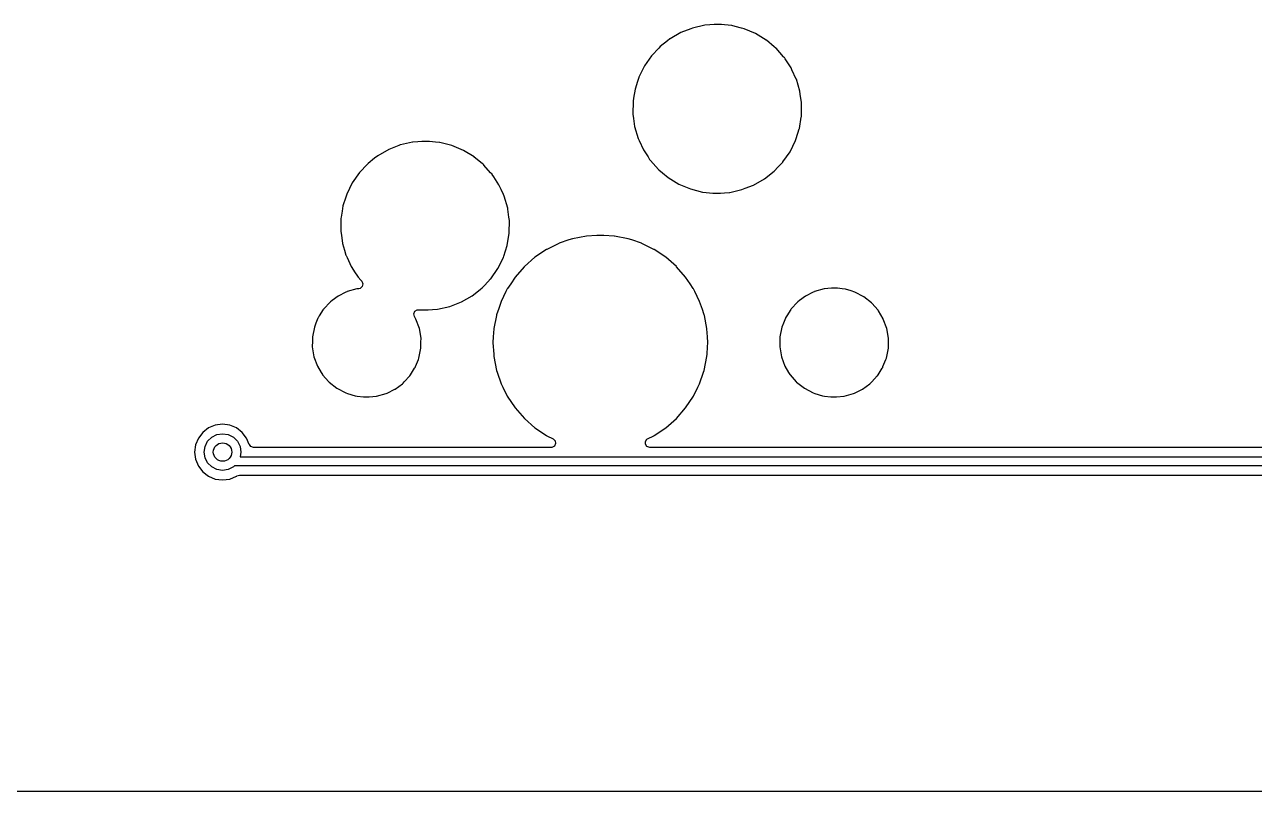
# Model space of a CAD drawing. Extents: x 0.6 to 14.8, y -5.2 to -0.6.
# Drawn here: x 1.268 to 2.32, y -4.564 to -3.908 of the extents above; entities that cross this region are included whole.
import ezdxf

# ---------------------------------------------------------------- set-up
doc = ezdxf.new("R2010")
doc.units = 0
doc.header["$MEASUREMENT"] = 0
doc.layers.add('BLACK', color=7, linetype='CONTINUOUS')

msp = doc.modelspace()

# ---------------------------------------------------------------- linework, layer by layer
at = {"layer": 'BLACK', "linetype": 'CONTINUOUS'}
for p, q in [((1.82922, -3.91469), (1.81992, -3.92001)), ((1.83781, -3.91135), (1.82922, -3.91469)), ((1.83907, -3.91086), (1.83781, -3.91135)), ((1.83921, -3.91081), (1.83907, -3.91086)), ((1.83907, -3.91086), (1.83907, -3.91086)), ((1.84965, -3.90845), (1.83921, -3.91081)), ((1.8498, -3.90844), (1.84965, -3.90845)), ((1.85408, -3.90812), (1.8498, -3.90844)), ((1.8498, -3.90844), (1.8498, -3.90844)), ((1.85762, -3.90785), (1.85408, -3.90812)), ((1.86399, -3.90785), (1.85762, -3.90785)), ((1.8666, -3.90812), (1.86399, -3.90785)), ((1.87274, -3.90874), (1.8666, -3.90812)), ((1.87288, -3.90875), (1.87274, -3.90874)), ((1.87274, -3.90874), (1.87274, -3.90874)), ((1.8756, -3.90944), (1.87288, -3.90875)), ((1.8812, -3.91086), (1.8756, -3.90944)), ((1.88327, -3.91139), (1.8812, -3.91086)), ((1.89314, -3.91553), (1.88327, -3.91139)), ((1.81779, -3.92169), (1.81151, -3.92664)), ((1.81981, -3.9201), (1.81779, -3.92169)), ((1.81992, -3.92001), (1.81981, -3.9201)), ((1.81981, -3.9201), (1.81981, -3.9201)), ((1.9023, -3.92109), (1.89314, -3.91553)), ((1.90241, -3.92118), (1.9023, -3.92109)), ((1.90911, -3.92674), (1.90241, -3.92118)), ((1.80417, -3.93444), (1.79807, -3.94324)), ((1.80442, -3.93418), (1.80417, -3.93444)), ((1.81029, -3.92794), (1.80442, -3.93418)), ((1.81151, -3.92664), (1.81029, -3.92794)), ((1.91054, -3.92794), (1.90911, -3.92674)), ((1.91063, -3.92804), (1.91054, -3.92794)), ((1.91714, -3.93533), (1.91063, -3.92804)), ((1.91063, -3.92804), (1.91063, -3.92804)), ((1.91767, -3.93593), (1.91714, -3.93533)), ((1.79807, -3.94324), (1.79333, -3.95285)), ((1.91775, -3.93605), (1.91767, -3.93593)), ((1.9185, -3.93719), (1.91775, -3.93605)), ((1.91775, -3.93605), (1.91775, -3.93605)), ((1.92354, -3.94488), (1.9185, -3.93719)), ((1.92426, -3.94644), (1.92354, -3.94488)), ((1.79215, -3.95653), (1.79006, -3.96305)), ((1.79328, -3.95299), (1.79215, -3.95653)), ((1.79333, -3.95285), (1.79328, -3.95299)), ((1.92796, -3.95447), (1.92426, -3.94644)), ((1.92803, -3.95461), (1.92796, -3.95447)), ((1.93102, -3.9649), (1.92803, -3.95461)), ((1.79006, -3.96305), (1.78879, -3.97085)), ((1.93137, -3.96744), (1.93102, -3.9649)), ((1.78834, -3.97362), (1.7882, -3.98433)), ((1.78838, -3.97337), (1.78834, -3.97362)), ((1.78879, -3.97085), (1.78838, -3.97337)), ((1.93234, -3.97459), (1.93137, -3.96744)), ((1.93247, -3.97551), (1.93234, -3.97459)), ((1.93235, -3.98433), (1.93247, -3.97565)), ((1.93247, -3.97565), (1.93247, -3.97551)), ((1.7882, -3.98433), (1.78822, -3.98448)), ((1.78822, -3.98448), (1.78822, -3.98448)), ((1.78822, -3.98448), (1.78873, -3.98823)), ((1.78873, -3.98823), (1.78964, -3.99495)), ((1.93061, -3.99679), (1.9322, -3.98699)), ((1.9322, -3.98699), (1.93231, -3.98636)), ((1.93231, -3.98636), (1.93233, -3.98622)), ((1.93231, -3.98636), (1.93231, -3.98636)), ((1.93233, -3.98622), (1.93235, -3.98437)), ((1.93235, -3.98437), (1.93235, -3.98433)), ((1.78964, -3.99495), (1.79264, -4.00523)), ((1.92791, -4.00523), (1.93056, -3.99693)), ((1.93056, -3.99693), (1.93061, -3.99679)), ((1.59965, -4.00845), (1.58921, -4.01081)), ((1.5998, -4.00844), (1.59965, -4.00845)), ((1.60404, -4.00812), (1.5998, -4.00844)), ((1.5998, -4.00844), (1.5998, -4.00844)), ((1.60762, -4.00785), (1.60404, -4.00812)), ((1.61399, -4.00785), (1.60762, -4.00785)), ((1.61914, -4.00837), (1.61399, -4.00785)), ((1.62274, -4.00874), (1.61914, -4.00837)), ((1.62288, -4.00875), (1.62274, -4.00874)), ((1.62274, -4.00874), (1.62274, -4.00874)), ((1.62302, -4.00879), (1.62288, -4.00875)), ((1.6322, -4.01112), (1.62302, -4.00879)), ((1.62302, -4.00879), (1.62302, -4.00879)), ((1.79264, -4.00523), (1.7927, -4.00536)), ((1.7927, -4.00536), (1.7927, -4.00536)), ((1.7927, -4.00536), (1.79352, -4.00712)), ((1.79352, -4.00712), (1.79713, -4.01496)), ((1.9226, -4.0166), (1.92734, -4.00699)), ((1.92734, -4.00699), (1.92791, -4.00523)), ((1.57922, -4.01469), (1.56992, -4.02001)), ((1.58781, -4.01135), (1.57922, -4.01469)), ((1.58907, -4.01086), (1.58781, -4.01135)), ((1.58921, -4.01081), (1.58907, -4.01086)), ((1.58907, -4.01086), (1.58907, -4.01086)), ((1.63327, -4.01139), (1.6322, -4.01112)), ((1.64314, -4.01553), (1.63327, -4.01139)), ((1.6523, -4.02109), (1.64314, -4.01553)), ((1.79713, -4.01496), (1.80114, -4.02109)), ((1.9165, -4.0254), (1.9226, -4.0166)), ((1.55997, -4.02827), (1.55525, -4.03329)), ((1.56151, -4.02664), (1.55997, -4.02827)), ((1.56711, -4.02222), (1.56151, -4.02664)), ((1.56981, -4.0201), (1.56711, -4.02222)), ((1.56992, -4.02001), (1.56981, -4.0201)), ((1.56981, -4.0201), (1.56981, -4.0201)), ((1.65241, -4.02118), (1.6523, -4.02109)), ((1.65911, -4.02674), (1.65241, -4.02118)), ((1.66054, -4.02794), (1.65911, -4.02674)), ((1.66063, -4.02804), (1.66054, -4.02794)), ((1.66645, -4.03456), (1.66063, -4.02804)), ((1.66063, -4.02804), (1.66063, -4.02804)), ((1.80114, -4.02109), (1.8025, -4.02315)), ((1.8025, -4.02315), (1.803, -4.02392)), ((1.803, -4.02392), (1.8031, -4.02402)), ((1.8031, -4.02402), (1.8031, -4.02402)), ((1.8031, -4.02402), (1.81004, -4.0318)), ((1.90916, -4.0332), (1.91251, -4.02964)), ((1.91251, -4.02964), (1.9164, -4.02551)), ((1.9164, -4.02551), (1.9165, -4.0254)), ((1.9164, -4.02551), (1.9164, -4.02551)), ((1.55417, -4.03444), (1.54807, -4.04324)), ((1.55525, -4.03329), (1.55417, -4.03444)), ((1.66767, -4.03593), (1.66645, -4.03456)), ((1.66775, -4.03605), (1.66767, -4.03593)), ((1.66917, -4.03821), (1.66775, -4.03605)), ((1.66775, -4.03605), (1.66775, -4.03605)), ((1.67354, -4.04488), (1.66917, -4.03821)), ((1.81004, -4.0318), (1.81013, -4.03191)), ((1.81013, -4.03191), (1.81024, -4.032)), ((1.81024, -4.032), (1.81024, -4.032)), ((1.81024, -4.032), (1.81353, -4.03473)), ((1.81353, -4.03473), (1.81837, -4.03876)), ((1.81837, -4.03876), (1.82753, -4.04431)), ((1.89145, -4.04515), (1.90075, -4.03983)), ((1.90075, -4.03983), (1.90916, -4.0332)), ((1.54807, -4.04324), (1.54333, -4.05285)), ((1.67545, -4.04903), (1.67354, -4.04488)), ((1.67736, -4.05315), (1.67545, -4.04903)), ((1.82753, -4.04431), (1.8374, -4.04846)), ((1.8374, -4.04846), (1.84779, -4.05109)), ((1.84779, -4.05109), (1.84793, -4.05111)), ((1.84793, -4.05111), (1.84793, -4.05111)), ((1.84793, -4.05111), (1.85081, -4.0514)), ((1.85081, -4.0514), (1.85668, -4.05199)), ((1.86662, -4.05172), (1.87087, -4.05141)), ((1.87087, -4.05141), (1.87102, -4.0514)), ((1.87087, -4.05141), (1.87087, -4.05141)), ((1.87102, -4.0514), (1.88146, -4.04903)), ((1.88146, -4.04903), (1.88286, -4.04849)), ((1.88286, -4.04849), (1.88434, -4.04792)), ((1.88434, -4.04792), (1.89145, -4.04515)), ((1.54248, -4.05549), (1.54006, -4.06305)), ((1.54328, -4.05299), (1.54248, -4.05549)), ((1.54333, -4.05285), (1.54328, -4.05299)), ((1.67803, -4.05461), (1.67736, -4.05315)), ((1.68102, -4.0649), (1.67803, -4.05461)), ((1.85668, -4.05199), (1.86305, -4.05199)), ((1.86305, -4.05199), (1.86662, -4.05172)), ((1.53851, -4.07261), (1.53834, -4.07362)), ((1.53932, -4.06759), (1.53851, -4.07261)), ((1.54006, -4.06305), (1.53932, -4.06759)), ((1.68116, -4.06586), (1.68102, -4.0649)), ((1.68207, -4.07261), (1.68116, -4.06586)), ((1.68247, -4.07551), (1.68207, -4.07261)), ((1.53834, -4.07362), (1.5382, -4.08433)), ((1.68233, -4.08578), (1.68247, -4.07565)), ((1.68247, -4.07565), (1.68247, -4.07551)), ((1.5382, -4.08433), (1.53822, -4.08448)), ((1.53822, -4.08448), (1.53822, -4.08448)), ((1.53822, -4.08448), (1.53872, -4.08817)), ((1.53872, -4.08817), (1.53964, -4.09495)), ((1.68061, -4.09679), (1.68233, -4.08622)), ((1.68233, -4.08622), (1.68233, -4.08578)), ((1.73346, -4.09215), (1.72515, -4.09497)), ((1.73642, -4.09115), (1.73346, -4.09215)), ((1.73654, -4.09111), (1.73642, -4.09115)), ((1.73642, -4.09115), (1.73642, -4.09115)), ((1.74833, -4.08876), (1.73654, -4.09111)), ((1.74846, -4.08875), (1.74833, -4.08876)), ((1.75727, -4.08817), (1.74846, -4.08875)), ((1.74846, -4.08875), (1.74846, -4.08875)), ((1.75733, -4.08817), (1.75727, -4.08817)), ((1.75727, -4.08817), (1.75727, -4.08817)), ((1.76334, -4.08817), (1.75733, -4.08817)), ((1.7634, -4.08817), (1.76334, -4.08817)), ((1.77221, -4.08875), (1.7634, -4.08817)), ((1.7634, -4.08817), (1.7634, -4.08817)), ((1.77234, -4.08876), (1.77221, -4.08875)), ((1.77221, -4.08875), (1.77221, -4.08875)), ((1.78413, -4.09111), (1.77234, -4.08876)), ((1.78425, -4.09115), (1.78413, -4.09111)), ((1.78721, -4.09215), (1.78425, -4.09115)), ((1.78425, -4.09115), (1.78425, -4.09115)), ((1.79552, -4.09497), (1.78721, -4.09215)), ((1.53964, -4.09495), (1.53969, -4.09509)), ((1.53969, -4.09509), (1.54137, -4.10085)), ((1.54137, -4.10085), (1.54264, -4.10523)), ((1.67765, -4.10604), (1.68056, -4.09693)), ((1.68056, -4.09693), (1.68061, -4.09679)), ((1.71436, -4.10029), (1.70436, -4.10697)), ((1.71447, -4.10023), (1.71436, -4.10029)), ((1.72492, -4.09509), (1.71447, -4.10023)), ((1.71447, -4.10023), (1.71447, -4.10023)), ((1.72515, -4.09497), (1.72492, -4.09509)), ((1.79575, -4.09509), (1.79552, -4.09497)), ((1.80619, -4.10023), (1.79575, -4.09509)), ((1.80631, -4.10029), (1.80619, -4.10023)), ((1.80619, -4.10023), (1.80619, -4.10023)), ((1.81631, -4.10697), (1.80631, -4.10029)), ((1.54264, -4.10523), (1.5427, -4.10536)), ((1.5427, -4.10536), (1.5427, -4.10536)), ((1.5427, -4.10536), (1.54352, -4.10712)), ((1.54352, -4.10712), (1.54713, -4.11496)), ((1.6726, -4.1166), (1.67734, -4.10699)), ((1.67734, -4.10699), (1.67765, -4.10604)), ((1.70436, -4.10697), (1.69532, -4.1149)), ((1.82535, -4.1149), (1.81631, -4.10697)), ((1.54713, -4.11496), (1.55051, -4.12012)), ((1.55051, -4.12012), (1.55193, -4.12229)), ((1.55193, -4.12229), (1.553, -4.12392)), ((1.553, -4.12392), (1.55536, -4.12656)), ((1.6665, -4.1254), (1.6726, -4.1166)), ((1.68739, -4.12395), (1.68361, -4.1296)), ((1.69516, -4.11508), (1.68739, -4.12395)), ((1.69523, -4.115), (1.69516, -4.11508)), ((1.69532, -4.1149), (1.69523, -4.115)), ((1.82544, -4.115), (1.82535, -4.1149)), ((1.82551, -4.11508), (1.82544, -4.115)), ((1.83328, -4.12395), (1.82551, -4.11508)), ((1.83706, -4.1296), (1.83328, -4.12395)), ((1.55183, -4.13403), (1.54361, -4.13635)), ((1.55271, -4.13395), (1.55183, -4.13403)), ((1.55355, -4.13387), (1.55271, -4.13395)), ((1.55476, -4.13356), (1.55355, -4.13387)), ((1.55656, -4.13195), (1.55476, -4.13356)), ((1.55536, -4.12656), (1.5561, -4.12739)), ((1.5561, -4.12739), (1.55707, -4.1296)), ((1.55707, -4.1296), (1.55656, -4.13195)), ((1.65467, -4.13675), (1.65781, -4.13427)), ((1.65781, -4.13427), (1.65916, -4.1332)), ((1.65916, -4.1332), (1.66133, -4.1309)), ((1.66133, -4.1309), (1.6664, -4.12551)), ((1.6664, -4.12551), (1.6665, -4.1254)), ((1.6664, -4.12551), (1.6664, -4.12551)), ((1.68065, -4.13406), (1.67952, -4.13635)), ((1.6807, -4.13395), (1.68065, -4.13406)), ((1.68065, -4.13406), (1.68065, -4.13406)), ((1.68081, -4.13379), (1.6807, -4.13395)), ((1.68361, -4.1296), (1.68081, -4.13379)), ((1.83986, -4.13379), (1.83706, -4.1296)), ((1.83996, -4.13395), (1.83986, -4.13379)), ((1.84002, -4.13406), (1.83996, -4.13395)), ((1.84115, -4.13635), (1.84002, -4.13406)), ((1.84002, -4.13406), (1.84002, -4.13406)), ((1.95183, -4.13403), (1.94361, -4.13635)), ((1.95817, -4.13344), (1.95183, -4.13403)), ((1.9631, -4.13344), (1.95817, -4.13344)), ((1.96734, -4.13395), (1.9631, -4.13344)), ((1.96986, -4.13424), (1.96734, -4.13395)), ((1.97004, -4.13427), (1.96986, -4.13424)), ((1.96986, -4.13424), (1.96986, -4.13424)), ((1.97021, -4.13432), (1.97004, -4.13427)), ((1.97496, -4.13579), (1.97021, -4.13432)), ((1.97021, -4.13432), (1.97021, -4.13432)), ((1.52898, -4.14537), (1.52369, -4.15109)), ((1.5291, -4.14523), (1.52898, -4.14537)), ((1.52942, -4.14499), (1.5291, -4.14523)), ((1.53079, -4.14398), (1.52942, -4.14499)), ((1.53595, -4.14012), (1.53079, -4.14398)), ((1.54252, -4.13688), (1.53595, -4.14012)), ((1.54345, -4.13643), (1.54252, -4.13688)), ((1.54361, -4.13635), (1.54345, -4.13643)), ((1.54345, -4.13643), (1.54345, -4.13643)), ((1.63146, -4.14903), (1.64145, -4.14515)), ((1.64145, -4.14515), (1.65075, -4.13983)), ((1.65075, -4.13983), (1.65467, -4.13675)), ((1.67539, -4.14473), (1.67303, -4.15167)), ((1.67952, -4.13635), (1.67539, -4.14473)), ((1.84528, -4.14473), (1.84115, -4.13635)), ((1.84764, -4.15167), (1.84528, -4.14473)), ((1.92898, -4.14537), (1.92369, -4.15109)), ((1.9291, -4.14523), (1.92898, -4.14537)), ((1.92942, -4.14499), (1.9291, -4.14523)), ((1.93079, -4.14398), (1.92942, -4.14499)), ((1.93595, -4.14012), (1.93079, -4.14398)), ((1.94252, -4.13688), (1.93595, -4.14012)), ((1.94345, -4.13643), (1.94252, -4.13688)), ((1.94361, -4.13635), (1.94345, -4.13643)), ((1.94345, -4.13643), (1.94345, -4.13643)), ((1.9782, -4.1368), (1.97496, -4.13579)), ((1.98576, -4.14078), (1.9782, -4.1368)), ((1.99246, -4.14606), (1.98576, -4.14078)), ((1.99258, -4.1462), (1.99246, -4.14606)), ((1.99792, -4.15229), (1.99258, -4.1462)), ((1.52321, -4.15166), (1.51979, -4.15707)), ((1.5233, -4.15151), (1.52321, -4.15166)), ((1.52321, -4.15166), (1.52321, -4.15166)), ((1.52369, -4.15109), (1.5233, -4.15151)), ((1.60066, -4.15533), (1.60161, -4.15312)), ((1.60119, -4.15768), (1.60066, -4.15533)), ((1.60161, -4.15312), (1.60368, -4.15189)), ((1.60368, -4.15189), (1.60493, -4.15181)), ((1.60493, -4.15181), (1.60668, -4.15199)), ((1.60668, -4.15199), (1.61305, -4.15199)), ((1.61305, -4.15199), (1.61662, -4.15172)), ((1.61662, -4.15172), (1.62087, -4.15141)), ((1.62087, -4.15141), (1.62102, -4.1514)), ((1.62087, -4.15141), (1.62087, -4.15141)), ((1.62102, -4.1514), (1.63146, -4.14903)), ((1.67149, -4.15625), (1.67136, -4.1569)), ((1.67152, -4.15612), (1.67149, -4.15625)), ((1.67149, -4.15625), (1.67149, -4.15625)), ((1.67179, -4.15533), (1.67152, -4.15612)), ((1.67303, -4.15167), (1.67179, -4.15533)), ((1.84888, -4.15533), (1.84764, -4.15167)), ((1.84915, -4.15612), (1.84888, -4.15533)), ((1.84918, -4.15625), (1.84915, -4.15612)), ((1.8493, -4.1569), (1.84918, -4.15625)), ((1.84918, -4.15625), (1.84918, -4.15625)), ((1.92321, -4.15166), (1.91979, -4.15707)), ((1.9233, -4.15151), (1.92321, -4.15166)), ((1.92321, -4.15166), (1.92321, -4.15166)), ((1.92369, -4.15109), (1.9233, -4.15151)), ((1.9981, -4.15249), (1.99792, -4.15229)), ((1.99819, -4.15264), (1.9981, -4.15249)), ((2.00237, -4.15967), (1.99819, -4.15264)), ((1.99819, -4.15264), (1.99819, -4.15264)), ((1.51558, -4.16666), (1.51391, -4.17504)), ((1.51697, -4.16319), (1.51558, -4.16666)), ((1.51868, -4.1589), (1.51697, -4.16319)), ((1.51875, -4.15873), (1.51868, -4.1589)), ((1.51868, -4.1589), (1.51868, -4.1589)), ((1.51979, -4.15707), (1.51875, -4.15873)), ((1.60246, -4.15983), (1.60119, -4.15768)), ((1.60542, -4.16784), (1.60246, -4.15983)), ((1.67136, -4.1569), (1.66917, -4.16792)), ((1.8515, -4.16792), (1.8493, -4.1569)), ((1.91558, -4.16666), (1.91392, -4.17504)), ((1.91697, -4.16319), (1.91558, -4.16666)), ((1.91868, -4.1589), (1.91697, -4.16319)), ((1.91875, -4.15873), (1.91868, -4.1589)), ((1.91868, -4.1589), (1.91868, -4.1589)), ((1.91979, -4.15707), (1.91875, -4.15873)), ((2.00246, -4.15983), (2.00237, -4.15967)), ((2.00237, -4.15967), (2.00237, -4.15967)), ((2.00542, -4.16784), (2.00246, -4.15983)), ((1.51391, -4.17504), (1.51386, -4.17904)), ((1.60687, -4.17626), (1.60542, -4.16784)), ((1.60683, -4.17934), (1.60686, -4.17644)), ((1.60686, -4.17644), (1.60687, -4.17626)), ((1.60686, -4.17644), (1.60686, -4.17644)), ((1.66871, -4.17504), (1.66839, -4.17992)), ((1.66916, -4.16805), (1.66871, -4.17504)), ((1.66917, -4.16792), (1.66916, -4.16805)), ((1.66916, -4.16805), (1.66916, -4.16805)), ((1.85151, -4.16805), (1.8515, -4.16792)), ((1.85196, -4.17504), (1.85151, -4.16805)), ((1.85151, -4.16805), (1.85151, -4.16805)), ((1.85228, -4.17992), (1.85196, -4.17504)), ((1.91392, -4.17504), (1.91386, -4.17904)), ((2.00687, -4.17626), (2.00542, -4.16784)), ((2.00683, -4.17934), (2.00686, -4.17644)), ((2.00686, -4.17644), (2.00687, -4.17626)), ((2.00686, -4.17644), (2.00686, -4.17644)), ((1.51381, -4.18334), (1.5138, -4.18358)), ((1.5138, -4.18358), (1.51525, -4.192)), ((1.51386, -4.17904), (1.51381, -4.18334)), ((1.60509, -4.19318), (1.60675, -4.1848)), ((1.60675, -4.1848), (1.60683, -4.17934)), ((1.66839, -4.17992), (1.66839, -4.18005)), ((1.66839, -4.18005), (1.66904, -4.18983)), ((1.85163, -4.18983), (1.85204, -4.18358)), ((1.85204, -4.18358), (1.85228, -4.18005)), ((1.85228, -4.18005), (1.85228, -4.17992)), ((1.91381, -4.18334), (1.9138, -4.18358)), ((1.9138, -4.18358), (1.91525, -4.192)), ((1.91386, -4.17904), (1.91381, -4.18334)), ((2.00509, -4.19318), (2.00675, -4.1848)), ((2.00675, -4.1848), (2.00677, -4.18358)), ((2.00677, -4.18358), (2.00683, -4.17934)), ((1.51525, -4.192), (1.51821, -4.20002)), ((1.60215, -4.20053), (1.6046, -4.1944)), ((1.6046, -4.1944), (1.60509, -4.19318)), ((1.66904, -4.18983), (1.66917, -4.19192)), ((1.66917, -4.19192), (1.67152, -4.20372)), ((1.84915, -4.20372), (1.8515, -4.19192)), ((1.8515, -4.19192), (1.85163, -4.18983)), ((1.91525, -4.192), (1.91821, -4.20002)), ((2.00215, -4.20053), (2.0046, -4.1944)), ((2.0046, -4.1944), (2.00509, -4.19318)), ((1.51821, -4.20002), (1.5183, -4.20017)), ((1.5183, -4.20017), (1.5183, -4.20017)), ((1.5183, -4.20017), (1.52145, -4.20547)), ((1.52145, -4.20547), (1.52257, -4.20736)), ((1.52257, -4.20736), (1.52269, -4.20749)), ((1.52269, -4.20749), (1.52269, -4.20749)), ((1.52269, -4.20749), (1.52793, -4.21346)), ((1.59253, -4.21357), (1.59724, -4.20847)), ((1.59724, -4.20847), (1.59736, -4.20834)), ((1.59724, -4.20847), (1.59724, -4.20847)), ((1.59736, -4.20834), (1.5979, -4.20749)), ((1.5979, -4.20749), (1.6014, -4.20194)), ((1.6014, -4.20194), (1.60192, -4.20111)), ((1.60192, -4.20111), (1.60215, -4.20053)), ((1.67152, -4.20372), (1.67156, -4.20384)), ((1.67156, -4.20384), (1.67156, -4.20384)), ((1.67156, -4.20384), (1.67207, -4.20534)), ((1.67207, -4.20534), (1.67539, -4.21511)), ((1.84528, -4.21511), (1.8486, -4.20534)), ((1.8486, -4.20534), (1.84911, -4.20384)), ((1.84911, -4.20384), (1.84915, -4.20372)), ((1.84911, -4.20384), (1.84911, -4.20384)), ((1.91821, -4.20002), (1.9183, -4.20017)), ((1.9183, -4.20017), (1.9183, -4.20017)), ((1.9183, -4.20017), (1.92145, -4.20547)), ((1.92145, -4.20547), (1.92257, -4.20736)), ((1.92257, -4.20736), (1.92269, -4.20749)), ((1.92269, -4.20749), (1.92269, -4.20749)), ((1.92269, -4.20749), (1.92793, -4.21346)), ((1.99253, -4.21357), (1.99724, -4.20847)), ((1.99724, -4.20847), (1.99736, -4.20834)), ((1.99724, -4.20847), (1.99724, -4.20847)), ((1.99736, -4.20834), (1.9979, -4.20749)), ((1.9979, -4.20749), (2.0014, -4.20194)), ((2.0014, -4.20194), (2.00192, -4.20111)), ((2.00192, -4.20111), (2.00215, -4.20053)), ((1.52793, -4.21346), (1.52821, -4.21378)), ((1.52821, -4.21378), (1.53491, -4.21907)), ((1.53491, -4.21907), (1.54247, -4.22304)), ((1.57787, -4.2231), (1.58456, -4.2198)), ((1.58456, -4.2198), (1.58472, -4.21972)), ((1.58456, -4.2198), (1.58456, -4.2198)), ((1.58472, -4.21972), (1.5909, -4.21511)), ((1.5909, -4.21511), (1.59142, -4.21471)), ((1.59142, -4.21471), (1.59157, -4.21461)), ((1.59142, -4.21471), (1.59142, -4.21471)), ((1.59157, -4.21461), (1.59253, -4.21357)), ((1.67539, -4.21511), (1.67689, -4.21816)), ((1.67689, -4.21816), (1.68064, -4.22577)), ((1.84003, -4.22577), (1.84378, -4.21816)), ((1.84378, -4.21816), (1.84528, -4.21511)), ((1.92793, -4.21346), (1.92821, -4.21378)), ((1.92821, -4.21378), (1.93491, -4.21907)), ((1.93491, -4.21907), (1.94247, -4.22304)), ((1.97787, -4.2231), (1.98456, -4.2198)), ((1.98456, -4.2198), (1.98472, -4.21972)), ((1.98456, -4.2198), (1.98456, -4.2198)), ((1.98472, -4.21972), (1.9909, -4.21511)), ((1.9909, -4.21511), (1.99142, -4.21471)), ((1.99142, -4.21471), (1.99157, -4.21461)), ((1.99142, -4.21471), (1.99142, -4.21471)), ((1.99157, -4.21461), (1.99253, -4.21357)), ((1.54247, -4.22304), (1.54393, -4.2235)), ((1.54393, -4.2235), (1.55046, -4.22552)), ((1.55046, -4.22552), (1.55046, -4.22552)), ((1.55046, -4.22552), (1.55063, -4.22558)), ((1.55063, -4.22558), (1.55081, -4.2256)), ((1.55081, -4.2256), (1.55081, -4.2256)), ((1.55081, -4.2256), (1.55223, -4.22577)), ((1.55223, -4.22577), (1.55757, -4.2264)), ((1.55757, -4.2264), (1.5625, -4.2264)), ((1.5625, -4.2264), (1.56884, -4.22582)), ((1.56884, -4.22582), (1.57706, -4.2235)), ((1.57706, -4.2235), (1.57787, -4.2231)), ((1.68064, -4.22577), (1.6807, -4.2259)), ((1.6807, -4.2259), (1.68739, -4.2359)), ((1.83328, -4.2359), (1.83996, -4.2259)), ((1.83996, -4.2259), (1.84003, -4.22577)), ((1.94247, -4.22304), (1.94393, -4.2235)), ((1.94393, -4.2235), (1.95046, -4.22552)), ((1.95046, -4.22552), (1.95046, -4.22552)), ((1.95046, -4.22552), (1.95063, -4.22558)), ((1.95063, -4.22558), (1.95081, -4.2256)), ((1.95081, -4.2256), (1.95081, -4.2256)), ((1.95081, -4.2256), (1.95223, -4.22577)), ((1.95223, -4.22577), (1.95757, -4.2264)), ((1.95757, -4.2264), (1.9625, -4.2264)), ((1.9625, -4.2264), (1.96884, -4.22582)), ((1.96884, -4.22582), (1.97706, -4.2235)), ((1.97706, -4.2235), (1.97787, -4.2231)), ((1.68739, -4.2359), (1.69532, -4.24494)), ((1.82535, -4.24494), (1.83328, -4.2359)), ((1.43084, -4.25059), (1.42508, -4.25297)), ((1.43701, -4.24978), (1.43084, -4.25059)), ((1.44318, -4.25059), (1.43701, -4.24978)), ((1.44893, -4.25297), (1.44318, -4.25059)), ((1.69532, -4.24494), (1.70436, -4.25287)), ((1.81631, -4.25287), (1.82535, -4.24494)), ((1.41636, -4.2617), (1.41397, -4.26745)), ((1.42015, -4.25676), (1.41636, -4.2617)), ((1.42508, -4.25297), (1.42015, -4.25676)), ((1.42427, -4.26437), (1.42775, -4.26088)), ((1.42775, -4.26088), (1.43214, -4.25864)), ((1.43214, -4.25864), (1.43701, -4.25787)), ((1.43701, -4.25787), (1.44187, -4.25864)), ((1.44187, -4.25864), (1.44626, -4.26088)), ((1.44626, -4.26088), (1.44975, -4.26437)), ((1.45387, -4.25676), (1.44893, -4.25297)), ((1.45766, -4.2617), (1.45387, -4.25676)), ((1.45992, -4.26716), (1.45766, -4.2617)), ((1.70436, -4.25287), (1.71436, -4.25955)), ((1.71436, -4.25955), (1.71447, -4.25961)), ((1.71447, -4.25961), (1.71447, -4.25961)), ((1.71447, -4.25961), (1.71988, -4.26227)), ((1.80079, -4.26227), (1.80619, -4.25961)), ((1.80619, -4.25961), (1.80631, -4.25955)), ((1.80619, -4.25961), (1.80619, -4.25961)), ((1.80631, -4.25955), (1.81631, -4.25287)), ((1.41397, -4.26745), (1.41316, -4.27362)), ((1.42126, -4.27362), (1.42203, -4.26876)), ((1.42203, -4.26876), (1.42427, -4.26437)), ((1.44975, -4.26437), (1.45199, -4.26876)), ((1.45199, -4.26876), (1.45276, -4.27362)), ((1.45996, -4.26726), (1.45992, -4.26716)), ((1.46127, -4.26892), (1.45996, -4.26726)), ((1.46356, -4.26967), (1.46127, -4.26892)), ((1.71815, -4.26967), (1.46356, -4.26967)), ((1.71881, -4.26961), (1.71815, -4.26967)), ((1.72095, -4.26849), (1.71881, -4.26961)), ((1.71988, -4.26227), (1.7216, -4.26395)), ((1.72201, -4.26633), (1.72095, -4.26849)), ((1.7216, -4.26395), (1.72201, -4.26633)), ((1.79881, -4.26456), (1.80022, -4.26261)), ((1.79881, -4.26697), (1.79881, -4.26456)), ((1.80022, -4.26892), (1.79881, -4.26697)), ((1.80022, -4.26261), (1.80079, -4.26227)), ((1.80252, -4.26967), (1.80022, -4.26892)), ((2.5318, -4.26967), (1.80252, -4.26967)), ((1.41316, -4.27362), (1.41397, -4.27979)), ((1.41397, -4.27979), (1.41636, -4.28554)), ((1.42203, -4.27849), (1.42126, -4.27362)), ((1.42427, -4.28288), (1.42203, -4.27849)), ((1.42775, -4.28636), (1.42427, -4.28288)), ((1.45276, -4.27362), (1.45213, -4.27756)), ((1.45213, -4.27756), (2.53774, -4.27756)), ((1.41636, -4.28554), (1.42015, -4.29048)), ((1.42015, -4.29048), (1.42508, -4.29427)), ((1.43214, -4.2886), (1.42775, -4.28636)), ((1.43701, -4.28937), (1.43214, -4.2886)), ((1.44187, -4.2886), (1.43701, -4.28937)), ((1.44626, -4.28636), (1.44187, -4.2886)), ((1.44719, -4.28543), (1.44626, -4.28636)), ((2.53937, -4.28543), (1.44719, -4.28543)), ((1.44938, -4.29404), (1.45149, -4.29333)), ((1.45149, -4.29333), (2.53726, -4.29333)), ((1.42508, -4.29427), (1.43084, -4.29666)), ((1.43084, -4.29666), (1.43701, -4.29747)), ((1.43701, -4.29747), (1.44318, -4.29666)), ((1.44318, -4.29666), (1.44893, -4.29427)), ((1.44893, -4.29427), (1.44913, -4.29412)), ((1.44913, -4.29412), (1.44935, -4.29399)), ((1.44935, -4.29399), (1.44938, -4.29404)), ((3.46269, -4.56396), (0.669762, -4.56396))]:
    msp.add_line(p, q, dxfattribs=at)
at = {"layer": 'BLACK'}
msp.add_circle((1.43701, -4.27362), 0.007874, dxfattribs=at)

doc.saveas('drawing.dxf')
